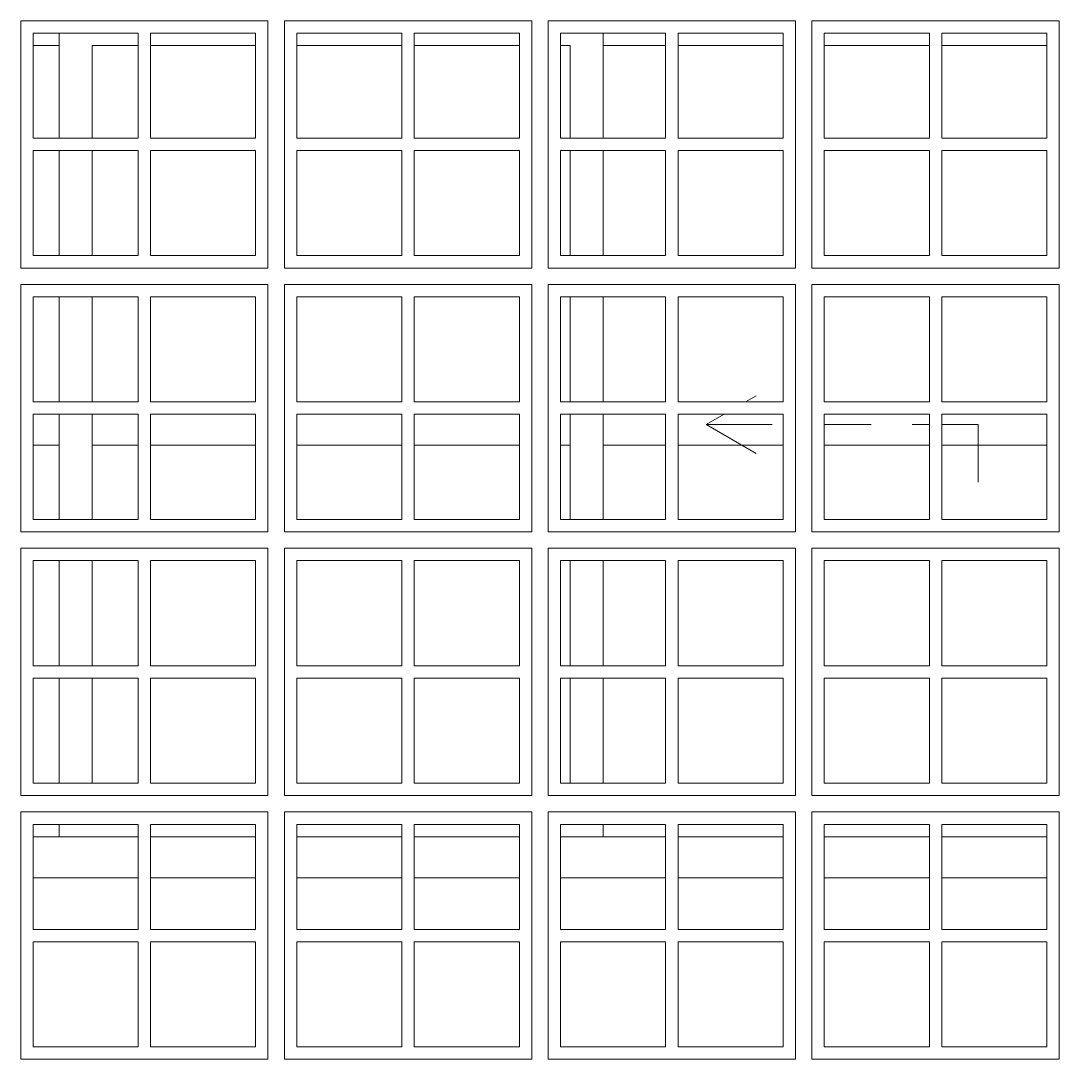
# Model space of a CAD drawing. Header units: metres. Extents: x -67.2 to -32.8, y -0.2 to 5.
# Drawn here: x -44.155 to -42.895, y 0.98 to 2.24 of the extents above; entities that cross this region are included whole.
import ezdxf

# ---------------------------------------------------------------- set-up
doc = ezdxf.new("R2010")
doc.units = ezdxf.units.M
doc.header["$MEASUREMENT"] = 0
doc.layers.add('Janelas Archicad_Caneta_No__241', color=7, linetype='Continuous', lineweight=13)
doc.layers.add('Janelas Archicad_Caneta_No__43', color=44, linetype='Continuous', lineweight=0)
doc.layers.add('Janelas Archicad_Caneta_No__9', color=7, linetype='Continuous', lineweight=5, true_color=0x020202)
doc.layers.add('Janelas Archicad_Caneta_No__97', color=7, linetype='Continuous', lineweight=5, true_color=0x6b6b6b)

msp = doc.modelspace()

# ---------------------------------------------------------------- linework, layer by layer
at = {"layer": 'Janelas Archicad_Caneta_No__241', "color": 7, "linetype": 'Continuous', "lineweight": 13}
for p, q in [((-44.0126, 1.2), (-44.1401, 1.2)), ((-43.8701, 1.2), (-43.9976, 1.2)), ((-43.6926, 1.2), (-43.8201, 1.2)), ((-43.5501, 1.2), (-43.6776, 1.2)), ((-43.3726, 1.2), (-43.5001, 1.2)), ((-43.2301, 1.2), (-43.3576, 1.2)), ((-43.0526, 1.2), (-43.1801, 1.2)), ((-42.9101, 1.2), (-43.0376, 1.2))]:
    msp.add_line(p, q, dxfattribs=at)
at = {"layer": 'Janelas Archicad_Caneta_No__43', "color": 44, "linetype": 'Continuous', "lineweight": 0}
for p, q in [((-44.1551, 1.94), (-44.1551, 2.24)), ((-44.1551, 2.24), (-43.8551, 2.24)), ((-43.8551, 2.24), (-43.8551, 1.94)), ((-43.8351, 1.94), (-43.8351, 2.24)), ((-43.8351, 2.24), (-43.5351, 2.24)), ((-43.5351, 2.24), (-43.5351, 1.94)), ((-43.5151, 1.94), (-43.5151, 2.24)), ((-43.5151, 2.24), (-43.2151, 2.24)), ((-43.2151, 2.24), (-43.2151, 1.94)), ((-43.1951, 1.94), (-43.1951, 2.24)), ((-43.1951, 2.24), (-42.8951, 2.24)), ((-42.8951, 2.24), (-42.8951, 1.94)), ((-44.0126, 2.225), (-44.1401, 2.225)), ((-44.1401, 2.225), (-44.1401, 2.0975)), ((-44.0126, 2.0975), (-44.0126, 2.225)), ((-43.8701, 2.225), (-43.9976, 2.225)), ((-43.9976, 2.225), (-43.9976, 2.0975)), ((-43.8701, 2.0975), (-43.8701, 2.225)), ((-43.6926, 2.225), (-43.8201, 2.225)), ((-43.8201, 2.225), (-43.8201, 2.0975)), ((-43.6926, 2.0975), (-43.6926, 2.225)), ((-43.5501, 2.225), (-43.6776, 2.225)), ((-43.6776, 2.225), (-43.6776, 2.0975)), ((-43.5501, 2.0975), (-43.5501, 2.225)), ((-43.3726, 2.225), (-43.5001, 2.225)), ((-43.5001, 2.225), (-43.5001, 2.0975)), ((-43.3726, 2.0975), (-43.3726, 2.225)), ((-43.2301, 2.225), (-43.3576, 2.225)), ((-43.3576, 2.225), (-43.3576, 2.0975)), ((-43.2301, 2.0975), (-43.2301, 2.225)), ((-43.0526, 2.225), (-43.1801, 2.225)), ((-43.1801, 2.225), (-43.1801, 2.0975)), ((-43.0526, 2.0975), (-43.0526, 2.225)), ((-42.9101, 2.225), (-43.0376, 2.225)), ((-43.0376, 2.225), (-43.0376, 2.0975)), ((-42.9101, 2.0975), (-42.9101, 2.225)), ((-44.1401, 2.0975), (-44.0126, 2.0975)), ((-43.9976, 2.0975), (-43.8701, 2.0975)), ((-43.8201, 2.0975), (-43.6926, 2.0975)), ((-43.6776, 2.0975), (-43.5501, 2.0975)), ((-43.5001, 2.0975), (-43.3726, 2.0975)), ((-43.3576, 2.0975), (-43.2301, 2.0975)), ((-43.1801, 2.0975), (-43.0526, 2.0975)), ((-43.0376, 2.0975), (-42.9101, 2.0975)), ((-44.0126, 2.0825), (-44.1401, 2.0825)), ((-44.1401, 2.0825), (-44.1401, 1.955)), ((-44.0126, 1.955), (-44.0126, 2.0825)), ((-43.8701, 2.0825), (-43.9976, 2.0825)), ((-43.9976, 2.0825), (-43.9976, 1.955)), ((-43.8701, 1.955), (-43.8701, 2.0825)), ((-43.6926, 2.0825), (-43.8201, 2.0825)), ((-43.8201, 2.0825), (-43.8201, 1.955)), ((-43.6926, 1.955), (-43.6926, 2.0825)), ((-43.5501, 2.0825), (-43.6776, 2.0825)), ((-43.6776, 2.0825), (-43.6776, 1.955)), ((-43.5501, 1.955), (-43.5501, 2.0825)), ((-43.3726, 2.0825), (-43.5001, 2.0825)), ((-43.5001, 2.0825), (-43.5001, 1.955)), ((-43.3726, 1.955), (-43.3726, 2.0825)), ((-43.2301, 2.0825), (-43.3576, 2.0825)), ((-43.3576, 2.0825), (-43.3576, 1.955)), ((-43.2301, 1.955), (-43.2301, 2.0825)), ((-43.0526, 2.0825), (-43.1801, 2.0825)), ((-43.1801, 2.0825), (-43.1801, 1.955)), ((-43.0526, 1.955), (-43.0526, 2.0825)), ((-42.9101, 2.0825), (-43.0376, 2.0825)), ((-43.0376, 2.0825), (-43.0376, 1.955)), ((-42.9101, 1.955), (-42.9101, 2.0825)), ((-44.1401, 1.955), (-44.0126, 1.955)), ((-43.9976, 1.955), (-43.8701, 1.955)), ((-43.8201, 1.955), (-43.6926, 1.955)), ((-43.6776, 1.955), (-43.5501, 1.955)), ((-43.5001, 1.955), (-43.3726, 1.955)), ((-43.3576, 1.955), (-43.2301, 1.955)), ((-43.1801, 1.955), (-43.0526, 1.955)), ((-43.0376, 1.955), (-42.9101, 1.955)), ((-43.8551, 1.94), (-44.1551, 1.94)), ((-43.5351, 1.94), (-43.8351, 1.94)), ((-43.2151, 1.94), (-43.5151, 1.94)), ((-42.8951, 1.94), (-43.1951, 1.94)), ((-44.1551, 1.62), (-44.1551, 1.92)), ((-44.1551, 1.92), (-43.8551, 1.92)), ((-43.8551, 1.92), (-43.8551, 1.62)), ((-43.8351, 1.62), (-43.8351, 1.92)), ((-43.8351, 1.92), (-43.5351, 1.92)), ((-43.5351, 1.92), (-43.5351, 1.62)), ((-43.5151, 1.62), (-43.5151, 1.92)), ((-43.5151, 1.92), (-43.2151, 1.92)), ((-43.2151, 1.92), (-43.2151, 1.62)), ((-43.1951, 1.62), (-43.1951, 1.92)), ((-43.1951, 1.92), (-42.8951, 1.92)), ((-42.8951, 1.92), (-42.8951, 1.62)), ((-44.0126, 1.905), (-44.1401, 1.905)), ((-44.1401, 1.905), (-44.1401, 1.7775)), ((-44.0126, 1.7775), (-44.0126, 1.905)), ((-43.8701, 1.905), (-43.9976, 1.905)), ((-43.9976, 1.905), (-43.9976, 1.7775)), ((-43.8701, 1.7775), (-43.8701, 1.905)), ((-43.6926, 1.905), (-43.8201, 1.905)), ((-43.8201, 1.905), (-43.8201, 1.7775)), ((-43.6926, 1.7775), (-43.6926, 1.905)), ((-43.5501, 1.905), (-43.6776, 1.905)), ((-43.6776, 1.905), (-43.6776, 1.7775)), ((-43.5501, 1.7775), (-43.5501, 1.905)), ((-43.3726, 1.905), (-43.5001, 1.905)), ((-43.5001, 1.905), (-43.5001, 1.7775)), ((-43.3726, 1.7775), (-43.3726, 1.905)), ((-43.2301, 1.905), (-43.3576, 1.905)), ((-43.3576, 1.905), (-43.3576, 1.7775)), ((-43.2301, 1.7775), (-43.2301, 1.905)), ((-43.0526, 1.905), (-43.1801, 1.905)), ((-43.1801, 1.905), (-43.1801, 1.7775)), ((-43.0526, 1.7775), (-43.0526, 1.905)), ((-42.9101, 1.905), (-43.0376, 1.905)), ((-43.0376, 1.905), (-43.0376, 1.7775)), ((-42.9101, 1.7775), (-42.9101, 1.905)), ((-44.1401, 1.7775), (-44.0126, 1.7775)), ((-43.9976, 1.7775), (-43.8701, 1.7775)), ((-43.8201, 1.7775), (-43.6926, 1.7775)), ((-43.6776, 1.7775), (-43.5501, 1.7775)), ((-43.5001, 1.7775), (-43.3726, 1.7775)), ((-43.3576, 1.7775), (-43.2301, 1.7775)), ((-43.1801, 1.7775), (-43.0526, 1.7775)), ((-43.0376, 1.7775), (-42.9101, 1.7775)), ((-44.0126, 1.7625), (-44.1401, 1.7625)), ((-44.1401, 1.7625), (-44.1401, 1.635)), ((-44.0126, 1.635), (-44.0126, 1.7625)), ((-43.8701, 1.7625), (-43.9976, 1.7625)), ((-43.9976, 1.7625), (-43.9976, 1.635)), ((-43.8701, 1.635), (-43.8701, 1.7625)), ((-43.6926, 1.7625), (-43.8201, 1.7625)), ((-43.8201, 1.7625), (-43.8201, 1.635)), ((-43.6926, 1.635), (-43.6926, 1.7625)), ((-43.5501, 1.7625), (-43.6776, 1.7625)), ((-43.6776, 1.7625), (-43.6776, 1.635)), ((-43.5501, 1.635), (-43.5501, 1.7625)), ((-43.3726, 1.7625), (-43.5001, 1.7625)), ((-43.5001, 1.7625), (-43.5001, 1.635)), ((-43.3726, 1.635), (-43.3726, 1.7625)), ((-43.2301, 1.7625), (-43.3576, 1.7625)), ((-43.3576, 1.7625), (-43.3576, 1.635)), ((-43.2301, 1.635), (-43.2301, 1.7625)), ((-43.0526, 1.7625), (-43.1801, 1.7625)), ((-43.1801, 1.7625), (-43.1801, 1.635)), ((-43.0526, 1.635), (-43.0526, 1.7625)), ((-42.9101, 1.7625), (-43.0376, 1.7625)), ((-43.0376, 1.7625), (-43.0376, 1.635)), ((-42.9101, 1.635), (-42.9101, 1.7625)), ((-44.1401, 1.635), (-44.0126, 1.635)), ((-43.9976, 1.635), (-43.8701, 1.635)), ((-43.8201, 1.635), (-43.6926, 1.635)), ((-43.6776, 1.635), (-43.5501, 1.635)), ((-43.5001, 1.635), (-43.3726, 1.635)), ((-43.3576, 1.635), (-43.2301, 1.635)), ((-43.1801, 1.635), (-43.0526, 1.635)), ((-43.0376, 1.635), (-42.9101, 1.635)), ((-43.8551, 1.62), (-44.1551, 1.62)), ((-43.5351, 1.62), (-43.8351, 1.62)), ((-43.2151, 1.62), (-43.5151, 1.62)), ((-42.8951, 1.62), (-43.1951, 1.62)), ((-44.1551, 1.3), (-44.1551, 1.6)), ((-44.1551, 1.6), (-43.8551, 1.6)), ((-43.8551, 1.6), (-43.8551, 1.3)), ((-43.8351, 1.3), (-43.8351, 1.6)), ((-43.8351, 1.6), (-43.5351, 1.6)), ((-43.5351, 1.6), (-43.5351, 1.3)), ((-43.5151, 1.3), (-43.5151, 1.6)), ((-43.5151, 1.6), (-43.2151, 1.6)), ((-43.2151, 1.6), (-43.2151, 1.3)), ((-43.1951, 1.3), (-43.1951, 1.6)), ((-43.1951, 1.6), (-42.8951, 1.6)), ((-42.8951, 1.6), (-42.8951, 1.3)), ((-44.0126, 1.585), (-44.1401, 1.585)), ((-44.1401, 1.585), (-44.1401, 1.4575)), ((-44.0126, 1.4575), (-44.0126, 1.585)), ((-43.8701, 1.585), (-43.9976, 1.585)), ((-43.9976, 1.585), (-43.9976, 1.4575)), ((-43.8701, 1.4575), (-43.8701, 1.585)), ((-43.6926, 1.585), (-43.8201, 1.585)), ((-43.8201, 1.585), (-43.8201, 1.4575)), ((-43.6926, 1.4575), (-43.6926, 1.585)), ((-43.5501, 1.585), (-43.6776, 1.585)), ((-43.6776, 1.585), (-43.6776, 1.4575)), ((-43.5501, 1.4575), (-43.5501, 1.585)), ((-43.3726, 1.585), (-43.5001, 1.585)), ((-43.5001, 1.585), (-43.5001, 1.4575)), ((-43.3726, 1.4575), (-43.3726, 1.585)), ((-43.2301, 1.585), (-43.3576, 1.585)), ((-43.3576, 1.585), (-43.3576, 1.4575)), ((-43.2301, 1.4575), (-43.2301, 1.585)), ((-43.0526, 1.585), (-43.1801, 1.585)), ((-43.1801, 1.585), (-43.1801, 1.4575)), ((-43.0526, 1.4575), (-43.0526, 1.585)), ((-42.9101, 1.585), (-43.0376, 1.585)), ((-43.0376, 1.585), (-43.0376, 1.4575)), ((-42.9101, 1.4575), (-42.9101, 1.585)), ((-44.1401, 1.4575), (-44.0126, 1.4575)), ((-43.9976, 1.4575), (-43.8701, 1.4575)), ((-43.8201, 1.4575), (-43.6926, 1.4575)), ((-43.6776, 1.4575), (-43.5501, 1.4575)), ((-43.5001, 1.4575), (-43.3726, 1.4575)), ((-43.3576, 1.4575), (-43.2301, 1.4575)), ((-43.1801, 1.4575), (-43.0526, 1.4575)), ((-43.0376, 1.4575), (-42.9101, 1.4575)), ((-44.0126, 1.4425), (-44.1401, 1.4425)), ((-44.1401, 1.4425), (-44.1401, 1.315)), ((-44.0126, 1.315), (-44.0126, 1.4425)), ((-43.8701, 1.4425), (-43.9976, 1.4425)), ((-43.9976, 1.4425), (-43.9976, 1.315)), ((-43.8701, 1.315), (-43.8701, 1.4425)), ((-43.6926, 1.4425), (-43.8201, 1.4425)), ((-43.8201, 1.4425), (-43.8201, 1.315)), ((-43.6926, 1.315), (-43.6926, 1.4425)), ((-43.5501, 1.4425), (-43.6776, 1.4425)), ((-43.6776, 1.4425), (-43.6776, 1.315)), ((-43.5501, 1.315), (-43.5501, 1.4425)), ((-43.3726, 1.4425), (-43.5001, 1.4425)), ((-43.5001, 1.4425), (-43.5001, 1.315)), ((-43.3726, 1.315), (-43.3726, 1.4425)), ((-43.2301, 1.4425), (-43.3576, 1.4425)), ((-43.3576, 1.4425), (-43.3576, 1.315)), ((-43.2301, 1.315), (-43.2301, 1.4425)), ((-43.0526, 1.4425), (-43.1801, 1.4425)), ((-43.1801, 1.4425), (-43.1801, 1.315)), ((-43.0526, 1.315), (-43.0526, 1.4425)), ((-42.9101, 1.4425), (-43.0376, 1.4425)), ((-43.0376, 1.4425), (-43.0376, 1.315)), ((-42.9101, 1.315), (-42.9101, 1.4425)), ((-44.1401, 1.315), (-44.0126, 1.315)), ((-43.9976, 1.315), (-43.8701, 1.315)), ((-43.8201, 1.315), (-43.6926, 1.315)), ((-43.6776, 1.315), (-43.5501, 1.315)), ((-43.5001, 1.315), (-43.3726, 1.315)), ((-43.3576, 1.315), (-43.2301, 1.315)), ((-43.1801, 1.315), (-43.0526, 1.315)), ((-43.0376, 1.315), (-42.9101, 1.315)), ((-43.8551, 1.3), (-44.1551, 1.3)), ((-43.5351, 1.3), (-43.8351, 1.3)), ((-43.2151, 1.3), (-43.5151, 1.3)), ((-42.8951, 1.3), (-43.1951, 1.3)), ((-44.1551, 0.98), (-44.1551, 1.28)), ((-44.1551, 1.28), (-43.8551, 1.28)), ((-43.8551, 1.28), (-43.8551, 0.98)), ((-43.8351, 0.98), (-43.8351, 1.28)), ((-43.8351, 1.28), (-43.5351, 1.28)), ((-43.5351, 1.28), (-43.5351, 0.98)), ((-43.5151, 0.98), (-43.5151, 1.28)), ((-43.5151, 1.28), (-43.2151, 1.28)), ((-43.2151, 1.28), (-43.2151, 0.98)), ((-43.1951, 0.98), (-43.1951, 1.28)), ((-43.1951, 1.28), (-42.8951, 1.28)), ((-42.8951, 1.28), (-42.8951, 0.98)), ((-44.0126, 1.265), (-44.1401, 1.265)), ((-44.1401, 1.265), (-44.1401, 1.1375)), ((-44.0126, 1.1375), (-44.0126, 1.265)), ((-43.8701, 1.265), (-43.9976, 1.265)), ((-43.9976, 1.265), (-43.9976, 1.1375)), ((-43.8701, 1.1375), (-43.8701, 1.265)), ((-43.6926, 1.265), (-43.8201, 1.265)), ((-43.8201, 1.265), (-43.8201, 1.1375)), ((-43.6926, 1.1375), (-43.6926, 1.265)), ((-43.5501, 1.265), (-43.6776, 1.265)), ((-43.6776, 1.265), (-43.6776, 1.1375)), ((-43.5501, 1.1375), (-43.5501, 1.265)), ((-43.3726, 1.265), (-43.5001, 1.265)), ((-43.5001, 1.265), (-43.5001, 1.1375)), ((-43.3726, 1.1375), (-43.3726, 1.265)), ((-43.2301, 1.265), (-43.3576, 1.265)), ((-43.3576, 1.265), (-43.3576, 1.1375)), ((-43.2301, 1.1375), (-43.2301, 1.265)), ((-43.0526, 1.265), (-43.1801, 1.265)), ((-43.1801, 1.265), (-43.1801, 1.1375)), ((-43.0526, 1.1375), (-43.0526, 1.265)), ((-42.9101, 1.265), (-43.0376, 1.265)), ((-43.0376, 1.265), (-43.0376, 1.1375)), ((-42.9101, 1.1375), (-42.9101, 1.265)), ((-44.1401, 1.1375), (-44.0126, 1.1375)), ((-43.9976, 1.1375), (-43.8701, 1.1375)), ((-43.8201, 1.1375), (-43.6926, 1.1375)), ((-43.6776, 1.1375), (-43.5501, 1.1375)), ((-43.5001, 1.1375), (-43.3726, 1.1375)), ((-43.3576, 1.1375), (-43.2301, 1.1375)), ((-43.1801, 1.1375), (-43.0526, 1.1375)), ((-43.0376, 1.1375), (-42.9101, 1.1375)), ((-44.0126, 1.1225), (-44.1401, 1.1225)), ((-44.1401, 1.1225), (-44.1401, 0.995)), ((-44.0126, 0.995), (-44.0126, 1.1225)), ((-43.8701, 1.1225), (-43.9976, 1.1225)), ((-43.9976, 1.1225), (-43.9976, 0.995)), ((-43.8701, 0.995), (-43.8701, 1.1225)), ((-43.6926, 1.1225), (-43.8201, 1.1225)), ((-43.8201, 1.1225), (-43.8201, 0.995)), ((-43.6926, 0.995), (-43.6926, 1.1225)), ((-43.5501, 1.1225), (-43.6776, 1.1225)), ((-43.6776, 1.1225), (-43.6776, 0.995)), ((-43.5501, 0.995), (-43.5501, 1.1225)), ((-43.3726, 1.1225), (-43.5001, 1.1225)), ((-43.5001, 1.1225), (-43.5001, 0.995)), ((-43.3726, 0.995), (-43.3726, 1.1225)), ((-43.2301, 1.1225), (-43.3576, 1.1225)), ((-43.3576, 1.1225), (-43.3576, 0.995)), ((-43.2301, 0.995), (-43.2301, 1.1225)), ((-43.0526, 1.1225), (-43.1801, 1.1225)), ((-43.1801, 1.1225), (-43.1801, 0.995)), ((-43.0526, 0.995), (-43.0526, 1.1225)), ((-42.9101, 1.1225), (-43.0376, 1.1225)), ((-43.0376, 1.1225), (-43.0376, 0.995)), ((-42.9101, 0.995), (-42.9101, 1.1225)), ((-44.1401, 0.995), (-44.0126, 0.995)), ((-43.9976, 0.995), (-43.8701, 0.995)), ((-43.8201, 0.995), (-43.6926, 0.995)), ((-43.6776, 0.995), (-43.5501, 0.995)), ((-43.5001, 0.995), (-43.3726, 0.995)), ((-43.3576, 0.995), (-43.2301, 0.995)), ((-43.1801, 0.995), (-43.0526, 0.995)), ((-43.0376, 0.995), (-42.9101, 0.995)), ((-43.8551, 0.98), (-44.1551, 0.98)), ((-43.5351, 0.98), (-43.8351, 0.98)), ((-43.2151, 0.98), (-43.5151, 0.98)), ((-42.8951, 0.98), (-43.1951, 0.98))]:
    msp.add_line(p, q, dxfattribs=at)
at = {"layer": 'Janelas Archicad_Caneta_No__9', "color": 18, "linetype": 'Continuous', "lineweight": 5, "true_color": 0x020202}
for p, q in [((-44.1083, 2.21), (-44.1083, 2.225)), ((-43.4483, 2.225), (-43.4483, 2.21)), ((-44.1083, 2.21), (-44.1401, 2.21)), ((-44.1083, 2.0975), (-44.1083, 2.21)), ((-44.0683, 2.21), (-44.0683, 2.0975)), ((-44.0126, 2.21), (-44.0683, 2.21)), ((-43.8701, 2.21), (-43.9976, 2.21)), ((-43.6926, 2.21), (-43.8201, 2.21)), ((-43.5501, 2.21), (-43.6776, 2.21)), ((-43.4883, 2.21), (-43.5001, 2.21)), ((-43.4883, 2.0975), (-43.4883, 2.21)), ((-43.4483, 2.21), (-43.4483, 2.0975)), ((-43.3726, 2.21), (-43.4483, 2.21)), ((-43.2301, 2.21), (-43.3576, 2.21)), ((-43.0526, 2.21), (-43.1801, 2.21)), ((-42.9101, 2.21), (-43.0376, 2.21)), ((-44.1083, 1.955), (-44.1083, 2.0825)), ((-44.0683, 2.0825), (-44.0683, 1.955)), ((-43.4883, 1.955), (-43.4883, 2.0825)), ((-43.4483, 2.0825), (-43.4483, 1.955)), ((-44.1083, 1.7775), (-44.1083, 1.905)), ((-44.0683, 1.905), (-44.0683, 1.7775)), ((-43.4883, 1.7775), (-43.4883, 1.905)), ((-43.4483, 1.905), (-43.4483, 1.7775)), ((-44.1083, 1.635), (-44.1083, 1.7625)), ((-44.0683, 1.7625), (-44.0683, 1.635)), ((-43.4883, 1.635), (-43.4883, 1.7625)), ((-43.4483, 1.7625), (-43.4483, 1.635)), ((-44.1083, 1.725), (-44.1401, 1.725)), ((-44.0126, 1.725), (-44.0683, 1.725)), ((-43.8701, 1.725), (-43.9976, 1.725)), ((-43.6926, 1.725), (-43.8201, 1.725)), ((-43.5501, 1.725), (-43.6776, 1.725)), ((-43.4883, 1.725), (-43.5001, 1.725)), ((-43.3726, 1.725), (-43.4483, 1.725)), ((-43.2301, 1.725), (-43.3576, 1.725)), ((-43.0526, 1.725), (-43.1801, 1.725)), ((-42.9101, 1.725), (-43.0376, 1.725)), ((-44.1083, 1.4575), (-44.1083, 1.585)), ((-44.0683, 1.585), (-44.0683, 1.4575)), ((-43.4883, 1.4575), (-43.4883, 1.585)), ((-43.4483, 1.585), (-43.4483, 1.4575)), ((-44.1083, 1.315), (-44.1083, 1.4425)), ((-44.0683, 1.4425), (-44.0683, 1.315)), ((-43.4883, 1.315), (-43.4883, 1.4425)), ((-43.4483, 1.4425), (-43.4483, 1.315)), ((-44.1083, 1.25), (-44.1083, 1.265)), ((-43.4483, 1.265), (-43.4483, 1.25)), ((-44.1401, 1.25), (-44.1083, 1.25)), ((-44.0126, 1.25), (-44.1083, 1.25)), ((-43.8701, 1.25), (-43.9976, 1.25)), ((-43.6926, 1.25), (-43.8201, 1.25)), ((-43.5501, 1.25), (-43.6776, 1.25)), ((-43.4483, 1.25), (-43.5001, 1.25)), ((-43.4483, 1.25), (-43.3726, 1.25)), ((-43.3576, 1.25), (-43.2301, 1.25)), ((-43.1801, 1.25), (-43.0526, 1.25)), ((-43.0376, 1.25), (-42.9101, 1.25))]:
    msp.add_line(p, q, dxfattribs=at)
at = {"layer": 'Janelas Archicad_Caneta_No__97', "color": 251, "linetype": 'Continuous', "lineweight": 5, "true_color": 0x6b6b6b}
for p, q in [((-43.2756, 1.7775), (-43.2626, 1.785)), ((-43.3233, 1.75), (-43.3016, 1.7625)), ((-43.2433, 1.75), (-43.3233, 1.75)), ((-43.3233, 1.75), (-43.2626, 1.715)), ((-43.1233, 1.75), (-43.1801, 1.75)), ((-43.0526, 1.75), (-43.0733, 1.75)), ((-42.9933, 1.75), (-43.0376, 1.75)), ((-42.9933, 1.75), (-42.9933, 1.68))]:
    msp.add_line(p, q, dxfattribs=at)

doc.saveas('drawing.dxf')
